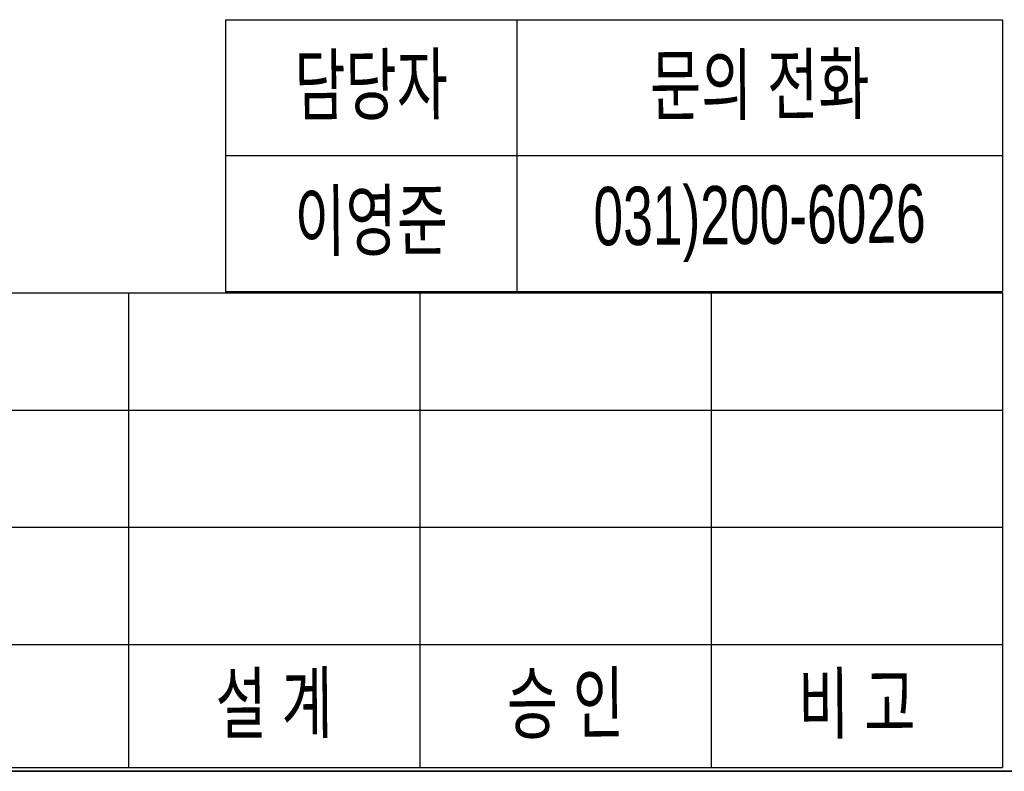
# Model space of a CAD drawing. Header units: millimetres. Extents: x 5 to 411, y 2 to 297.
# Drawn here: x 224 to 274.7, y 12.1 to 50.8 of the extents above; entities that cross this region are included whole.
import ezdxf

# ---------------------------------------------------------------- set-up
doc = ezdxf.new("R2010")
doc.units = ezdxf.units.MM
doc.layers.add('1', color=7, linetype='Continuous')
doc.styles.add('굴림', font='굴림')

# ---------------------------------------------------------------- blocks, each defined once
blk = doc.blocks.new('TabularNote2')
at = {"layer": '1', "color": 163, "linetype": 'Continuous', "lineweight": 18}
for p, q in [((234.586, 50.773), (249.586, 50.773)), ((234.586, 50.773), (234.586, 43.773)), ((249.586, 50.773), (249.586, 43.773)), ((249.586, 50.773), (274.586, 50.773)), ((274.586, 50.773), (274.586, 43.773)), ((234.586, 43.773), (249.586, 43.773)), ((234.586, 43.773), (234.586, 36.773)), ((249.586, 43.773), (274.586, 43.773)), ((249.586, 43.773), (249.586, 36.773)), ((274.586, 43.773), (274.586, 36.773)), ((234.586, 36.773), (249.586, 36.773)), ((249.586, 36.773), (274.586, 36.773))]:
    blk.add_line(p, q, dxfattribs=at)
at = {"layer": '1', "color": 18, "linetype": 'Continuous', "lineweight": 13, "char_height": 3, "attachment_point": 5, "rotation": 0.5, "line_spacing_factor": 1.067592, "style": '굴림'}
for s, insert in [('\\W0.7000;담당자', (242.086, 47.273)), ('\\W0.7000;문의 전화', (262.086, 47.273)), ('\\W0.7000;이영준', (242.086, 40.273)), ('\\W0.7000;031)200-6026', (262.086, 40.273))]:
    blk.add_mtext(s, dxfattribs=dict(at, insert=insert))
blk = doc.blocks.new('TabularNote3')
at = {"layer": '1', "color": 163, "linetype": 'Continuous', "lineweight": 18}
for p, q in [((204.586, 36.705), (229.586, 36.705)), ((229.586, 36.705), (229.586, 30.666)), ((229.586, 36.705), (244.586, 36.705)), ((244.586, 36.705), (244.586, 30.666)), ((244.586, 36.705), (259.586, 36.705)), ((259.586, 36.705), (259.586, 30.666)), ((259.586, 36.705), (274.586, 36.705)), ((274.586, 36.705), (274.586, 30.666)), ((204.586, 30.666), (229.586, 30.666)), ((229.586, 30.666), (244.586, 30.666)), ((229.586, 30.666), (229.586, 24.628)), ((244.586, 30.666), (259.586, 30.666)), ((244.586, 30.666), (244.586, 24.628)), ((259.586, 30.666), (274.586, 30.666)), ((259.586, 30.666), (259.586, 24.628)), ((274.586, 30.666), (274.586, 24.628)), ((204.586, 24.628), (229.586, 24.628)), ((229.586, 24.628), (244.586, 24.628)), ((229.586, 24.628), (229.586, 18.586)), ((244.586, 24.628), (259.586, 24.628)), ((244.586, 24.628), (244.586, 18.586)), ((259.586, 24.628), (274.586, 24.628)), ((259.586, 24.628), (259.586, 18.586)), ((274.586, 24.628), (274.586, 18.586)), ((204.586, 18.586), (229.586, 18.586)), ((229.586, 18.586), (244.586, 18.586)), ((229.586, 18.586), (229.586, 12.249)), ((244.586, 18.586), (259.586, 18.586)), ((244.586, 18.586), (244.586, 12.249)), ((259.586, 18.586), (274.586, 18.586)), ((259.586, 18.586), (259.586, 12.249)), ((274.586, 18.586), (274.586, 12.249)), ((204.586, 12.249), (229.586, 12.249)), ((229.586, 12.249), (244.586, 12.249)), ((244.586, 12.249), (259.586, 12.249)), ((259.586, 12.249), (274.586, 12.249))]:
    blk.add_line(p, q, dxfattribs=at)
at = {"layer": '1', "color": 18, "linetype": 'Continuous', "lineweight": 13, "char_height": 3, "attachment_point": 5, "rotation": 0.5, "line_spacing_factor": 1.067592, "style": '굴림'}
for s, insert in [('\\W0.7000;설 계', (237.086, 15.417)), ('\\W0.7000;승 인', (252.086, 15.417)), ('\\W0.7000;비 고', (267.086, 15.417))]:
    blk.add_mtext(s, dxfattribs=dict(at, insert=insert))

msp = doc.modelspace()

# ---------------------------------------------------------------- linework, layer by layer
at = {"layer": '1', "color": 18, "linetype": 'Continuous', "lineweight": 18}
for p, q in [((410.967, 12.06), (9.967, 12.06)), ((9.967, 12.06), (410.967, 12.06))]:
    msp.add_line(p, q, dxfattribs=at)

# ---------------------------------------------------------------- block references
at = {"layer": '1', "color": 163, "linetype": 'Continuous', "lineweight": 18}
for name in ['TabularNote2', 'TabularNote3']:
    msp.add_blockref(name, (0, 0), dxfattribs=at)

doc.saveas('drawing.dxf')
